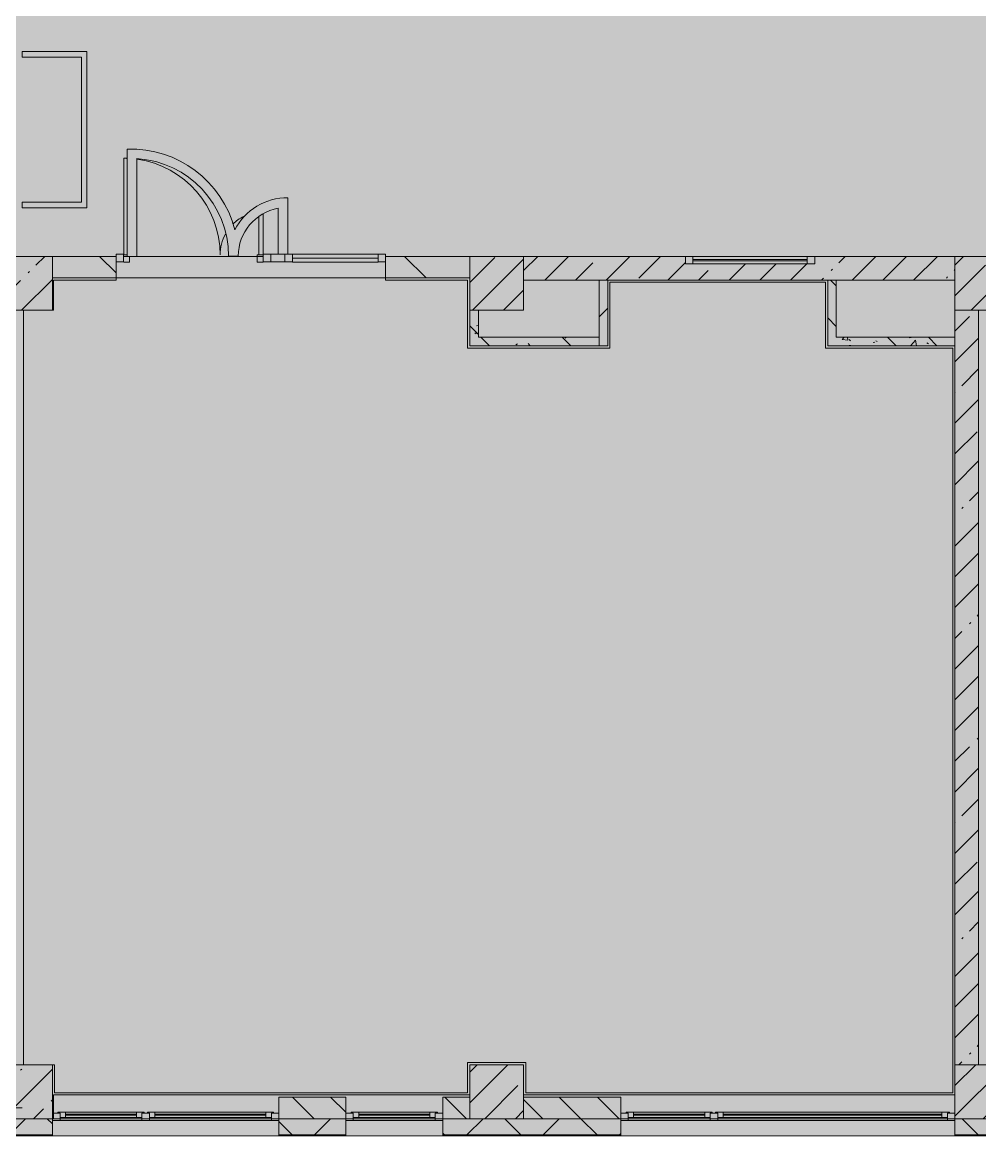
# Model space of a CAD drawing. Header units: millimetres. Extents: x 2623 to 216772, y -8553 to 29000.
# Drawn here: x 128522 to 137402, y -258 to 10072 of the extents above; entities that cross this region are included whole.
import ezdxf

# ---------------------------------------------------------------- set-up
doc = ezdxf.new("R2010")
doc.units = ezdxf.units.MM
doc.layers.add('A-DETL-GENF-6', color=7, linetype='Continuous', lineweight=9, true_color=0xc0c0c0, transparency=0.4)
for name, color, linetype, lineweight, true_color in [('A-DETL-GENF-8', 7, 'Continuous', 5, 0xb7b7b7), ('A-DOOR-4', 7, 'Continuous', 5, 0xe2e2e2), ('A-DOOR-5', 7, 'Continuous', 5, 0xb7b7b7), ('A-FLOR-2', 7, 'Continuous', 5, 0xb7b7b7), ('A-GLAZ-2', 7, 'Continuous', 5, 0x737373), ('A-GLAZ-CURT-1', 7, 'Continuous', 5, 0x737373), ('A-GLAZ-CWMG-1', 7, 'Continuous', 5, 0x737373), ('A-WALL-4', 7, 'Continuous', 5, 0x737373), ('A-WALL-5', 7, 'Continuous', 9, 0x737373), ('I-WALL-3', 7, 'Continuous', 5, 0x737373), ('I-WALL-5', 7, 'Continuous', 5, 0x787878), ('S-COLS-2', 7, 'Continuous', 5, 0x737373)]:
    doc.layers.add(name, color=color, linetype=linetype, lineweight=lineweight, true_color=true_color)
for name, color, linetype, lineweight in [('A-WALL', 7, 'Continuous', 9), ('A-WALL-3', 7, 'Continuous', 5), ('I-WALL-4', 7, 'Continuous', 5), ('S-COLS-1', 7, 'Continuous', 5), ('Оси', 7, 'Continuous', 9)]:
    doc.layers.add(name, color=color, linetype=linetype, lineweight=lineweight)
pattern_1 = [(45, (89762.2, 0), (-285.123, 285.123), []), (45, (90047.3, 0), (-285.123, 285.123), [504.031, -100.806, 16.764, -84.042])]
pattern_2 = [(135, (89762.2, 0), (-377.171, -377.171), [533.4, -88.9, 17.78, -88.9]), (135, (89762.2, 376.94), (-377.171, -377.171), []), (50, (89762.2, 0), (637.6445, -55.7866), [66.675, -733.425]), (355, (89762.2, 0), (-123.349, 668.699), [53.34, -586.74]), (100.451, (89815.3, -4.65), (514.299, 612.908), [56.665, -623.315]), (46.184, (89762.2, 177.8), (948.776, -147.15), [100.012, -1100.137]), (96.636, (89841.3, 165.5), (830.909, 865.997), [84.998, -934.973]), (351.184, (89762.2, 177.8), (830.918, 865.988), [80.01, -880.11]), (21, (89851.1, 133.35), (530.6506, -357.928), [66.675, -733.425]), (326, (89851.1, 133.35), (216.308, 644.6585), [53.34, -586.74]), (71.451, (89895.3, 103.5), (746.9596, 286.724), [56.665, -623.315]), (37.5, (89762.2, 0), (10.8105, 295.9426), [16.764, -562.864, 16.764, -578.866, -588.962]), (37.5, (89762.2, 0), (10.8105, 295.9426), [-1175.258, 16.764, -572.198]), (7.5, (89762.2, 0), (233.8692, 350.6318), [16.764, -322.834, 16.764, -549.529, -224.472]), (7.5, (89762.2, 0), (233.8692, 350.6318), [-905.891, 16.764, -207.708]), (327.5, (89563.95, 0), (474.5678, -20.0513), [16.764, -205.486, 16.764, -676.656, -920.115]), (327.5, (89563.95, 0), (474.5678, -20.0513), [-915.67, 16.764, -903.351]), (317.5, (89475.05, 0), (518.452, 88.9934), [16.764, -272.161, 16.764, -443.738, -653.415]), (317.5, (89475.05, 0), (518.452, 88.9934), [-749.427, 16.764, -636.651])]

# ---------------------------------------------------------------- blocks, each defined once
blk = doc.blocks.new('BSC_Колонна _Прямоугольная - 500х500-23286270-3_1_2_птичка')
at = {"layer": 'S-COLS-1'}
h = blk.add_hatch(dxfattribs=at)
h.set_pattern_fill('FP_80', color=256, style=0, pattern_type=2)
h.set_pattern_definition([(45, (-38790, -7650), (-285.123, 285.123), []), (45, (-38504.88, -7650), (-285.123, 285.123), [504.031, -100.806, 16.764, -84.042])])
h.paths.add_polyline_path([(-250, -250), (250, -250), (250, 250), (-250, 250), (-250, 100)])
at = {"layer": 'S-COLS-2'}
for p, q in [((250, 250), (-250, 250)), ((-250, 250), (-250, -250)), ((250, -250), (250, 250)), ((-250, -250), (250, -250))]:
    blk.add_line(p, q, dxfattribs=at)
blk = doc.blocks.new('BSC_Колонна _Прямоугольная - 500х500-V77-3_1_2_птичка')
at = {"layer": 'S-COLS-1'}
h = blk.add_hatch(dxfattribs=at)
h.set_pattern_fill('FP_81', color=256, style=0, pattern_type=2)
h.set_pattern_definition([(45, (-43160, -7650), (-285.123, 285.123), []), (45, (-42874.88, -7650), (-285.123, 285.123), [504.031, -100.806, 16.764, -84.042])])
h.paths.add_polyline_path([(-250, -250), (250, -250), (250, 250), (-250, 250)])
at = {"layer": 'S-COLS-2'}
for p, q in [((250, 250), (-250, 250)), ((-250, 250), (-250, -250)), ((250, -250), (250, 250)), ((-250, -250), (250, -250))]:
    blk.add_line(p, q, dxfattribs=at)
blk = doc.blocks.new('BSC_Колонна _Прямоугольная - 500х500-V78-3_1_2_птичка')
at = {"layer": 'S-COLS-1'}
h = blk.add_hatch(dxfattribs=at)
h.set_pattern_fill('FP_82', color=256, style=0, pattern_type=2)
h.set_pattern_definition([(45, (-47660, -7650), (-285.123, 285.123), []), (45, (-47374.88, -7650), (-285.123, 285.123), [504.031, -100.806, 16.764, -84.042])])
h.paths.add_polyline_path([(-113, -250), (250, -250), (250, 250), (-250, 250), (-250, -250)])
at = {"layer": 'S-COLS-2'}
for p, q in [((250, 250), (-250, 250)), ((-250, 250), (-250, -250)), ((250, -250), (250, 250)), ((-250, -250), (250, -250))]:
    blk.add_line(p, q, dxfattribs=at)
blk = doc.blocks.new('BSC_Колонна _Прямоугольная - 500х500-V83-3_1_2_птичка')
at = {"layer": 'S-COLS-1'}
h = blk.add_hatch(dxfattribs=at)
h.set_pattern_fill('FP_87', color=256, style=0, pattern_type=2)
h.set_pattern_definition([(45, (-38790, -150), (-285.123, 285.123), []), (45, (-38504.88, -150), (-285.123, 285.123), [504.031, -100.806, 16.764, -84.042])])
h.paths.add_polyline_path([(-250, -250), (250, -250), (250, 250), (-250, 250), (-250, 80)])
at = {"layer": 'S-COLS-2'}
for p, q in [((250, 250), (-250, 250)), ((-250, 250), (-250, -250)), ((250, -250), (250, 250)), ((-250, -250), (250, -250))]:
    blk.add_line(p, q, dxfattribs=at)
blk = doc.blocks.new('BSC_Колонна _Прямоугольная - 500х500-V84-3_1_2_птичка')
at = {"layer": 'S-COLS-1'}
h = blk.add_hatch(dxfattribs=at)
h.set_pattern_fill('FP_88', color=256, style=0, pattern_type=2)
h.set_pattern_definition([(45, (-43160, -150), (-285.123, 285.123), []), (45, (-42874.88, -150), (-285.123, 285.123), [504.031, -100.806, 16.764, -84.042])])
h.paths.add_polyline_path([(-250, -250), (250, -250), (250, 250), (-250, 250), (-250, 32)])
at = {"layer": 'S-COLS-2'}
for p, q in [((250, 250), (-250, 250)), ((-250, 250), (-250, -250)), ((250, -250), (250, 250)), ((-250, -250), (250, -250))]:
    blk.add_line(p, q, dxfattribs=at)
blk = doc.blocks.new('BSC_Колонна _Прямоугольная - 500х500-V85-3_1_2_птичка')
at = {"layer": 'S-COLS-1'}
h = blk.add_hatch(dxfattribs=at)
h.set_pattern_fill('FP_89', color=256, style=0, pattern_type=2)
h.set_pattern_definition([(45, (-47660, -150), (-285.123, 285.123), []), (45, (-47374.88, -150), (-285.123, 285.123), [504.031, -100.806, 16.764, -84.042])])
h.paths.add_polyline_path([(-250, -250), (250, -250), (250, 250), (-250, 250)])
at = {"layer": 'S-COLS-2'}
for p, q in [((250, 250), (-250, 250)), ((-250, 250), (-250, -250)), ((250, -250), (250, 250)), ((-250, -250), (250, -250))]:
    blk.add_line(p, q, dxfattribs=at)
blk = doc.blocks.new('120_Окно_СКБ_2Ст - 120_Окно_СКБ_2Ст 3100х2500 _мал_створка слева_ 2-V108-3_1_2_птичка')
at = {"layer": 'A-GLAZ-2'}
for p, q in [((-1550, -127), (-1550, -57)), ((-1550, -57), (-1480, -57)), ((1550, -57), (-1550, -57)), ((-1480, -57), (-1480, -127)), ((650, -87), (-1480, -87)), ((-1480, -87), (-1480, -127)), ((-1430, -137), (-1430, -87)), ((600, -137), (600, -87)), ((650, -127), (650, -57)), ((650, -57), (720, -57)), ((650, -127), (650, -87)), ((720, -57), (720, -127)), ((1480, -87), (720, -87)), ((720, -87), (720, -127)), ((770, -137), (770, -87)), ((1430, -137), (1430, -87)), ((1480, -127), (1480, -57)), ((1480, -57), (1550, -57)), ((1480, -127), (1480, -87)), ((1550, -57), (1550, -127)), ((-1480, -127), (-1550, -127)), ((-1550, -127), (-1500, -127)), ((-1480, -127), (-1500, -127)), ((-1500, -127), (-1500, -137)), ((-1500, -137), (670, -137)), ((670, -137), (-1500, -137)), ((-1430, -107), (600, -107)), ((600, -117), (-1430, -117)), ((720, -127), (650, -127)), ((670, -127), (650, -127)), ((670, -127), (700, -127)), ((670, -137), (670, -127)), ((720, -127), (700, -127)), ((700, -127), (700, -137)), ((700, -137), (1500, -137)), ((1500, -137), (700, -137)), ((770, -107), (1430, -107)), ((1430, -117), (770, -117)), ((1550, -127), (1480, -127)), ((1500, -127), (1480, -127)), ((1500, -127), (1550, -127)), ((1500, -137), (1500, -127))]:
    blk.add_line(p, q, dxfattribs=at)
blk = doc.blocks.new('120_Окно_СКБ_2Ст - 120_Окно_СКБ_2Ст 2100х2400 _мал створка справа_-V109-3_1_2_птичка')
at = {"layer": 'A-GLAZ-2'}
for p, q in [((-1050, -127), (-1050, -57)), ((-1050, -57), (-980, -57)), ((1050, -57), (-1050, -57)), ((-980, -57), (-980, -127)), ((150, -87), (-980, -87)), ((-980, -87), (-980, -127)), ((-930, -137), (-930, -87)), ((100, -137), (100, -87)), ((150, -127), (150, -57)), ((150, -57), (220, -57)), ((150, -127), (150, -87)), ((220, -57), (220, -127)), ((980, -87), (220, -87)), ((220, -87), (220, -127)), ((270, -137), (270, -87)), ((930, -137), (930, -87)), ((980, -127), (980, -57)), ((980, -57), (1050, -57)), ((980, -127), (980, -87)), ((1050, -57), (1050, -127)), ((-980, -127), (-1050, -127)), ((-1050, -127), (-1000, -127)), ((-980, -127), (-1000, -127)), ((-1000, -127), (-1000, -137)), ((-1000, -137), (170, -137)), ((170, -137), (-1000, -137)), ((-930, -107), (100, -107)), ((100, -117), (-930, -117)), ((220, -127), (150, -127)), ((170, -127), (150, -127)), ((170, -127), (200, -127)), ((170, -137), (170, -127)), ((220, -127), (200, -127)), ((200, -127), (200, -137)), ((200, -137), (1000, -137)), ((1000, -137), (200, -137)), ((270, -107), (930, -107)), ((930, -117), (270, -117)), ((1050, -127), (980, -127)), ((1000, -127), (980, -127)), ((1000, -127), (1050, -127)), ((1000, -137), (1000, -127))]:
    blk.add_line(p, q, dxfattribs=at)
blk = doc.blocks.new('120_Окно_СКБ_1Ст - 120_Окно_СКБ_1Ст 900х2500_h_-V106-3_1_2_птичка')
at = {"layer": 'A-GLAZ-2'}
for p, q in [((-450, -127), (-450, -57)), ((-450, -57), (-380, -57)), ((450, -57), (-450, -57)), ((-380, -57), (-380, -127)), ((380, -87), (-380, -87)), ((-380, -87), (-380, -127)), ((-330, -137), (-330, -87)), ((330, -137), (330, -87)), ((380, -127), (380, -57)), ((380, -57), (450, -57)), ((380, -127), (380, -87)), ((450, -57), (450, -127)), ((-380, -127), (-450, -127)), ((-450, -127), (-400, -127)), ((-380, -127), (-400, -127)), ((-400, -127), (-400, -137)), ((-400, -137), (400, -137)), ((400, -137), (-400, -137)), ((-330, -107), (330, -107)), ((330, -117), (-330, -117)), ((450, -127), (380, -127)), ((400, -127), (380, -127)), ((400, -127), (450, -127)), ((400, -137), (400, -127))]:
    blk.add_line(p, q, dxfattribs=at)
blk = doc.blocks.new('Прямоугольный импост - 50 x 70 мм-V240-3_1_2_птичка')
at = {"layer": 'A-GLAZ-CWMG-1'}
for p, q in [((-70, 35), (0, 35)), ((-70, -35), (-70, 35)), ((0, 35), (0, -35)), ((0, -35), (-70, -35))]:
    blk.add_line(p, q, dxfattribs=at)
blk = doc.blocks.new('Дверь_Витражная_остекление_ - ДВН_ДАО_Главный вход_1200 в свету-V241-3_1_2_птичка')
at = {"layer": 'A-DOOR-4'}
for points in [[(-647, 30), (-613, 35), (-613, 925), (-647, 922), (-647, 35)], [(607, 30), (647, 35), (647, 410), (607, 378), (607, 35)]]:
    blk.add_hatch(color=256, dxfattribs=at).paths.add_polyline_path(points)
at = {"layer": 'A-DETL-GENF-8'}
for p, q in [((-613, 925), (-647, 925)), ((-647, 925), (-647, 35)), ((607, 385), (607, 30)), ((647, 35), (647, 410)), ((-647, 30), (-613, 30)), ((-613, 30), (-647, 30)), ((-592, -40), (-592, 15)), ((592, -40), (592, 30)), ((592, 30), (647, 30)), ((607, 30), (647, 30)), ((-647, -40), (-592, -40)), ((647, -40), (592, -40))]:
    blk.add_line(p, q, dxfattribs=at)
at = {"layer": 'A-DOOR-5'}
for p, q in [((-647, 925), (-647, 35)), ((647, 410), (647, 35))]:
    blk.add_line(p, q, dxfattribs=at)
for centre, radius, start, end in [((-647, 30), 895, 87.7864, 90), ((-647, 30), 895, 360, 81.929), ((647, 30), 400, 117.1206, 134.5389), ((647, 30), 400, 151.213, 180)]:
    blk.add_arc(centre, radius, start, end, dxfattribs=at)
blk = doc.blocks.new('Системная панель - Стемалит - 40мм-V242-3_1_2_птичка')
at = {"layer": 'A-GLAZ-CURT-1'}
for p, q in [((65, 35), (-65, 35)), ((-65, 35), (-65, -35)), ((65, -35), (65, 35)), ((-65, -35), (65, -35))]:
    blk.add_line(p, q, dxfattribs=at)
blk = doc.blocks.new('Прямоугольный импост - 50 x 70 мм-V243-3_1_2_птичка')
at = {"layer": 'A-GLAZ-CWMG-1'}
for p, q in [((-35, 35), (35, 35)), ((-35, -35), (-35, 35)), ((35, 35), (35, -35)), ((35, -35), (-35, -35))]:
    blk.add_line(p, q, dxfattribs=at)
blk = doc.blocks.new('Прямоугольный импост - 50 x 70 мм-V244-3_1_2_птичка')
at = {"layer": 'A-GLAZ-CWMG-1'}
for p, q in [((0, 35), (-70, 35)), ((-70, 35), (-70, -35)), ((0, -35), (0, 35)), ((-70, -35), (0, -35))]:
    blk.add_line(p, q, dxfattribs=at)
blk = doc.blocks.new('Системная панель - Стекло - 40мм-V245-3_1_2_птичка')
at = {"layer": 'A-GLAZ-CURT-1'}
for p, q in [((397.5, 0), (-397.5, 0)), ((-397.5, 0), (-397.5, -40)), ((397.5, -40), (397.5, 0)), ((-397.5, -40), (397.5, -40))]:
    blk.add_line(p, q, dxfattribs=at)
blk = doc.blocks.new('Прямоугольный импост - 50 x 70 мм-V246-3_1_2_птичка')
at = {"layer": 'A-GLAZ-CWMG-1'}
for p, q in [((-35, 35), (35, 35)), ((-35, -35), (-35, 35)), ((35, 35), (35, -35)), ((35, -35), (-35, -35))]:
    blk.add_line(p, q, dxfattribs=at)
blk = doc.blocks.new('Прямоугольный импост - 50 x 70 мм-V247-3_1_2_птичка')
at = {"layer": 'A-GLAZ-CWMG-1'}
blk.add_line((42060, 7920), (41265, 7920), dxfattribs=at)
blk = doc.blocks.new('120_Окно_СКБ_1Ст - 120_Окно_СКБ_1Ст 400х1200 EI30-V253-3_1_2_птичка')
at = {"layer": 'A-GLAZ-2'}
for p, q in [((-600, 40), (-600, 110)), ((-600, 110), (-530, 110)), ((600, 110), (-600, 110)), ((-530, 110), (-530, 40)), ((530, 40), (530, 110)), ((530, 110), (600, 110)), ((600, 110), (600, 40)), ((-530, 40), (-600, 40)), ((-600, 40), (600, 40)), ((530, 80), (-530, 80)), ((530, 70), (-530, 70)), ((600, 40), (530, 40))]:
    blk.add_line(p, q, dxfattribs=at)

msp = doc.modelspace()

# ---------------------------------------------------------------- hatches: boundary and pattern name
at = {"layer": 'A-DETL-GENF-6'}
msp.add_hatch(color=256, dxfattribs=at).paths.add_polyline_path([(160614.1, -251.7), (165612.2, -251.7), (165612.2, 3288.3), (174332.2, 3288.3), (174332.2, 27348.3), (131672.2, 27348.3), (131672.2, 23888.3), (128072.3, 23888.3), (128072.3, -251.7), (159681.9, -251.7)])
at = {"layer": 'A-WALL-3'}
h = msp.add_hatch(dxfattribs=at)
h.set_pattern_fill('FP_103', color=256, style=0, pattern_type=2)
h.set_pattern_definition([(135, (89762.2, 0), (-176.7767, -176.7767), [])])
h.paths.add_polyline_path([(155020.9, -100), (155172.2, -100), (155172.2, 100), (154922.2, 100), (154922.2, -100)])
h.paths.add_polyline_path([(144766.7, -100), (145272.2, -100), (145272.2, 100), (144522.2, 100), (144522.2, -100)])
h.paths.add_polyline_path([(146672.2, -100), (147572.2, -100), (147572.2, 100), (146672.2, 100), (146672.2, -52.2)])
h.paths.add_polyline_path([(154022.2, -100), (154022.2, 100), (153472.2, 100), (153472.2, -100)])
h.paths.add_polyline_path([(151172.2, -100), (151372.2, -100), (151372.2, 100), (151172.2, 100), (151172.2, 42.9)])
h.paths.add_polyline_path([(137922.2, -100), (137922.2, 100), (137672.2, 100), (137672.2, -100)])
h.paths.add_polyline_path([(140772.2, -100), (140772.2, 100), (140022.2, 100), (140022.2, -100)])
h.paths.add_polyline_path([(133580.2, -100), (134072.2, -100), (134072.2, 100), (133172.2, 100), (133172.2, -100)])
h.paths.add_polyline_path([(142172.2, -100), (142422.2, -100), (142422.2, 100), (142172.2, 100), (142172.2, 33.3)])
h.paths.add_polyline_path([(132672.2, -100), (132672.2, 100), (132422.2, 100), (132422.2, -100)])
h.paths.add_polyline_path([(131522.2, -100), (131522.2, 100), (130902.2, 100), (130902.2, -100)])
h.paths.add_polyline_path([(128252.2, -100), (128302.2, -100), (128302.2, 100), (128252.2, 100)])
h = msp.add_hatch(dxfattribs=at)
h.set_pattern_fill('FP_105', color=256, style=0, pattern_type=2)
h.set_pattern_definition([(45, (89762.2, 0), (-353.5534, 353.5534), []), (135, (89762.2, 0), (-353.5534, -353.5534), [])])
h.paths.add_polyline_path([(146389.3, -250), (146389.3, -100), (146172.2, -100), (146172.2, -250)])
h.paths.add_polyline_path([(145272.2, -250), (145272.2, -100), (144522.2, -100), (144522.2, -250), (144766.7, -250)])
h.paths.add_polyline_path([(131522.2, -250), (131522.2, -100), (130902.2, -100), (130902.2, -250)])
h.paths.add_polyline_path([(134072.2, -250), (134072.2, -100), (132422.2, -100), (132422.2, -250), (133580.2, -250)])
h.paths.add_polyline_path([(137922.2, -250), (137922.2, -100), (137172.2, -100), (137172.2, -250), (137672.2, -250)])
h.paths.add_polyline_path([(142422.2, -250), (142422.2, -100), (141672.2, -100), (141672.2, -250), (141970.1, -250)])
h.paths.add_polyline_path([(140022.2, -250), (140772.2, -250), (140772.2, -100), (140022.2, -100)])
h.paths.add_polyline_path([(128072.3, -250), (128802.2, -250), (128802.2, -100), (128072.3, -100), (128072.3, -182.3)])
at = {"layer": 'I-WALL-4'}
h = msp.add_hatch(dxfattribs=at)
h.set_pattern_fill('FP_104', color=256, style=0, pattern_type=2)
h.set_pattern_definition([(135, (89762.2, 0), (-353.5534, -353.5534), [])])
h.paths.add_polyline_path([(131892.2, 7700), (132672.2, 7700), (132672.2, 7900), (131892.2, 7900)])
h.paths.add_polyline_path([(129258.1, 7700), (129392.2, 7700), (129392.2, 7900), (128802.2, 7900), (128802.2, 7700)])
h.paths.add_polyline_path([(128302.2, 7700), (128302.2, 7900), (128252.2, 7900), (128252.2, 7700)])
h = msp.add_hatch(dxfattribs=at)
h.set_pattern_fill('FP_101', color=256, style=0, pattern_type=2)
h.set_pattern_definition(pattern_1)
h.paths.add_polyline_path([(136072.2, 7680), (137172.2, 7680), (137172.2, 7900), (135872.2, 7900), (135872.2, 7830), (134672.2, 7830), (134672.2, 7900), (133172.2, 7900), (133172.2, 7680), (135992.2, 7680)])
h = msp.add_hatch(dxfattribs=at)
h.set_pattern_fill('FP_106', color=256, style=0, pattern_type=2)
h.set_pattern_definition([(45, (89762.2, 0), (-176.7767, 176.7767), [])])
h.paths.add_polyline_path([(133952.2, 7070), (133952.2, 7680), (133872.2, 7680), (133872.2, 7070)])
h = msp.add_hatch(dxfattribs=at)
h.set_pattern_fill('FP_101', color=256, style=0, pattern_type=2)
h.set_pattern_definition(pattern_1)
h.paths.add_polyline_path([(137172.2, 400), (137392.2, 400), (137392.2, 7400), (137172.2, 7400), (137172.2, 606.4)])
at = {"layer": 'I-WALL-5'}
h = msp.add_hatch(dxfattribs=at)
h.set_pattern_fill('FP_111', color=256, style=0, pattern_type=2)
h.set_pattern_definition(pattern_2)
h.paths.add_polyline_path([(136072.2, 7070), (136072.2, 7680), (135992.2, 7680), (135992.2, 7070)])
h = msp.add_hatch(dxfattribs=at)
h.set_pattern_fill('FP_111', color=256, style=0, pattern_type=2)
h.set_pattern_definition(pattern_2)
h.paths.add_polyline_path([(132752.2, 7150), (132752.2, 7400), (132672.2, 7400), (132672.2, 7150)])
h = msp.add_hatch(dxfattribs=at)
h.set_pattern_fill('FP_111', color=256, style=0, pattern_type=2)
h.set_pattern_definition(pattern_2)
h.paths.add_polyline_path([(133872.2, 7070), (133872.2, 7150), (132672.2, 7150), (132672.2, 7070), (133580.2, 7070)])
h = msp.add_hatch(dxfattribs=at)
h.set_pattern_fill('FP_111', color=256, style=0, pattern_type=2)
h.set_pattern_definition(pattern_2)
h.paths.add_polyline_path([(137172.2, 7070), (137172.2, 7150), (136072.2, 7150), (136072.2, 7070)])

# ---------------------------------------------------------------- linework, layer by layer
at = {"layer": 'A-FLOR-2'}
for p, q in [((129122.2, 9799.8), (128522.2, 9799.8)), ((128522.2, 9799.8), (128522.2, 9749.8)), ((128522.2, 9749.8), (129072.2, 9749.8)), ((129072.2, 9749.8), (129072.2, 8401.7)), ((129122.2, 8351.7), (129122.2, 9799.8)), ((129496.2, 8894.4), (129496.2, 7900)), ((129586.2, 7900), (129586.2, 8806.8)), ((129072.2, 8401.7), (128522.2, 8401.7)), ((128522.2, 8401.7), (128522.2, 8351.7)), ((130986.4, 7920), (130986.4, 8443.9)), ((128522.2, 8351.7), (129122.2, 8351.7)), ((130896.4, 8346.4), (130896.4, 7920)), ((129496.2, 7900), (129586.2, 7900)), ((130434.8, 7903.5), (130524.9, 7903.5)), ((129392.2, 7680), (128812.2, 7680)), ((128812.2, 7680), (128812.2, 7400)), ((129392.2, 7700), (129392.2, 7680)), ((131892.2, 7680), (131892.2, 7700)), ((132652.2, 7680), (131892.2, 7680)), ((132652.2, 7050), (132652.2, 7680)), ((135972.2, 7660), (133972.2, 7660)), ((133972.2, 7660), (133972.2, 7050)), ((135972.2, 7050), (135972.2, 7660)), ((128532.2, 7400), (128532.2, 400)), ((128812.2, 7400), (128802.2, 7400)), ((133972.2, 7050), (132652.2, 7050)), ((137152.2, 7050), (135972.2, 7050)), ((137152.2, 140), (137152.2, 7050)), ((132652.2, 140), (132652.2, 420)), ((132652.2, 420), (133192.2, 420)), ((133192.2, 420), (133192.2, 140)), ((128802.2, 400), (128822.2, 400)), ((128822.2, 400), (128822.2, 140)), ((128822.2, 140), (132652.2, 140)), ((133192.2, 140), (137152.2, 140))]:
    msp.add_line(p, q, dxfattribs=at)
for centre, radius, start, end in [((129529.9, 7900), 995, 14.33829, 91.93805), ((129529.8, 7903.5), 905, 360, 86.42904), ((130978.9, 7900), 544, 89.21005, 153.06648), ((130978.9, 7900), 454, 100.46985, 179.55829)]:
    msp.add_arc(centre, radius, start, end, dxfattribs=at)
at = {"layer": 'A-WALL'}
for p, q in [((127185.2, -250), (128802.2, -250)), ((127185.2, -253), (128802.2, -253)), ((130902.2, -253), (131522.2, -253)), ((132422.2, -253), (134072.2, -253)), ((137172.2, -253), (137922.2, -253))]:
    msp.add_line(p, q, dxfattribs=at)
at = {"layer": 'A-WALL-3'}
for p, q in [((130902.2, -258), (118971.9, -258)), ((146172.2, -258), (130902.2, -258))]:
    msp.add_line(p, q, dxfattribs=at)
at = {"layer": 'A-WALL-4'}
for p, q in [((131522.2, 100), (130902.2, 100)), ((130902.2, 100), (130902.2, -258)), ((131522.2, -258), (131522.2, 100)), ((132672.2, 100), (132422.2, 100)), ((132422.2, 100), (132422.2, -258)), ((134072.2, 100), (133172.2, 100)), ((134072.2, -258), (134072.2, 100)), ((128802.2, -258), (128802.2, -100)), ((128802.2, -100), (128812.2, -100)), ((131522.2, -100), (132422.2, -100)), ((134072.2, -100), (137172.2, -100)), ((137172.2, -100), (137172.2, -258))]:
    msp.add_line(p, q, dxfattribs=at)
at = {"layer": 'A-WALL-5'}
for p, q in [((133952.2, 7680), (133872.2, 7680)), ((136072.2, 7680), (135992.2, 7680)), ((133872.2, 7070), (133872.2, 7150)), ((137172.2, 7070), (137172.2, 7150)), ((130902.2, -100), (131522.2, -100)), ((132422.2, -100), (132672.2, -100)), ((133172.2, -100), (134072.2, -100)), ((130902.2, -250), (131522.2, -250)), ((132422.2, -250), (134072.2, -250)), ((137172.2, -250), (137922.2, -250))]:
    msp.add_line(p, q, dxfattribs=at)
at = {"layer": 'I-WALL-3'}
for p, q in [((129392.2, 7900), (128802.2, 7900)), ((129392.2, 7700), (129392.2, 7900)), ((129462.2, 7900), (129496.2, 7900)), ((129586.2, 7900), (130757.2, 7900)), ((132672.2, 7900), (131892.2, 7900)), ((131892.2, 7900), (131892.2, 7700)), ((134672.2, 7900), (133172.2, 7900)), ((137172.2, 7900), (135872.2, 7900)), ((132672.2, 7700), (128802.2, 7700)), ((133172.2, 7680), (133872.2, 7680)), ((133872.2, 7680), (133872.2, 7150)), ((133952.2, 7070), (133952.2, 7680)), ((133952.2, 7680), (135992.2, 7680)), ((135992.2, 7680), (135992.2, 7070)), ((136072.2, 7150), (136072.2, 7680)), ((136072.2, 7680), (137172.2, 7680)), ((132672.2, 7400), (132672.2, 7070)), ((132752.2, 7150), (132752.2, 7400)), ((137172.2, 7400), (137172.2, 7150)), ((137392.2, 400), (137392.2, 7400)), ((133872.2, 7150), (132752.2, 7150)), ((137172.2, 7150), (136072.2, 7150)), ((132672.2, 7070), (133952.2, 7070)), ((135992.2, 7070), (137172.2, 7070)), ((137172.2, 7070), (137172.2, 400)), ((128812.2, 120), (132672.2, 120)), ((128812.2, 120), (128812.2, -100)), ((133172.2, 120), (137172.2, 120)), ((130902.2, -100), (128812.2, -100))]:
    msp.add_line(p, q, dxfattribs=at)
at = {"layer": 'Оси'}
msp.add_line((116022.2, 0), (128522.2, 0), dxfattribs=at)

# ---------------------------------------------------------------- block references
at = {"layer": 'A-DOOR-5'}
msp.add_blockref('Дверь_Витражная_остекление_ - ДВН_ДАО_Главный вход_1200 в свету-V241-3_1_2_птичка', (130109.7, 7885), dxfattribs=at)
at = {"layer": 'A-GLAZ-2'}
msp.add_blockref('120_Окно_СКБ_1Ст - 120_Окно_СКБ_1Ст 400х1200 EI30-V253-3_1_2_птичка', (135272.2, 7790), dxfattribs=at)
at = {"layer": 'A-GLAZ-2', "rotation": 180}
for name, p in [('120_Окно_СКБ_2Ст - 120_Окно_СКБ_2Ст 2100х2400 _мал створка справа_-V109-3_1_2_птичка', (129852.2, -175)), ('120_Окно_СКБ_1Ст - 120_Окно_СКБ_1Ст 900х2500_h_-V106-3_1_2_птичка', (131972.2, -175)), ('120_Окно_СКБ_2Ст - 120_Окно_СКБ_2Ст 3100х2500 _мал_створка слева_ 2-V108-3_1_2_птичка', (135622.2, -175))]:
    msp.add_blockref(name, p, dxfattribs=at)
at = {"layer": 'A-GLAZ-CURT-1'}
for name, p in [('Системная панель - Стемалит - 40мм-V242-3_1_2_птичка', (130892.2, 7885)), ('Системная панель - Стекло - 40мм-V245-3_1_2_птичка', (131424.7, 7885))]:
    msp.add_blockref(name, p, dxfattribs=at)
at = {"layer": 'A-GLAZ-CWMG-1', "rotation": 180}
msp.add_blockref('Прямоугольный импост - 50 x 70 мм-V244-3_1_2_птичка', (129392.2, 7885), dxfattribs=at)
at = {"layer": 'A-GLAZ-CWMG-1', "extrusion": (0, 0, -1), "rotation": 180}
for name, p in [('Прямоугольный импост - 50 x 70 мм-V243-3_1_2_птичка', (-130792.2, 7885)), ('Прямоугольный импост - 50 x 70 мм-V246-3_1_2_птичка', (-130992.2, 7885)), ('Прямоугольный импост - 50 x 70 мм-V240-3_1_2_птичка', (-131892.2, 7885))]:
    msp.add_blockref(name, p, dxfattribs=at)
at = {"layer": 'A-GLAZ-CWMG-1'}
msp.add_blockref('Прямоугольный импост - 50 x 70 мм-V247-3_1_2_птичка', (89762.2, 0), dxfattribs=at)
at = {"layer": 'S-COLS-2'}
for name, p in [('BSC_Колонна _Прямоугольная - 500х500-23286270-3_1_2_птичка', (128552.2, 7650)), ('BSC_Колонна _Прямоугольная - 500х500-V77-3_1_2_птичка', (132922.2, 7650)), ('BSC_Колонна _Прямоугольная - 500х500-V78-3_1_2_птичка', (137422.2, 7650)), ('BSC_Колонна _Прямоугольная - 500х500-V83-3_1_2_птичка', (128552.2, 150)), ('BSC_Колонна _Прямоугольная - 500х500-V84-3_1_2_птичка', (132922.2, 150)), ('BSC_Колонна _Прямоугольная - 500х500-V85-3_1_2_птичка', (137422.2, 150))]:
    msp.add_blockref(name, p, dxfattribs=at)

doc.saveas('drawing.dxf')
